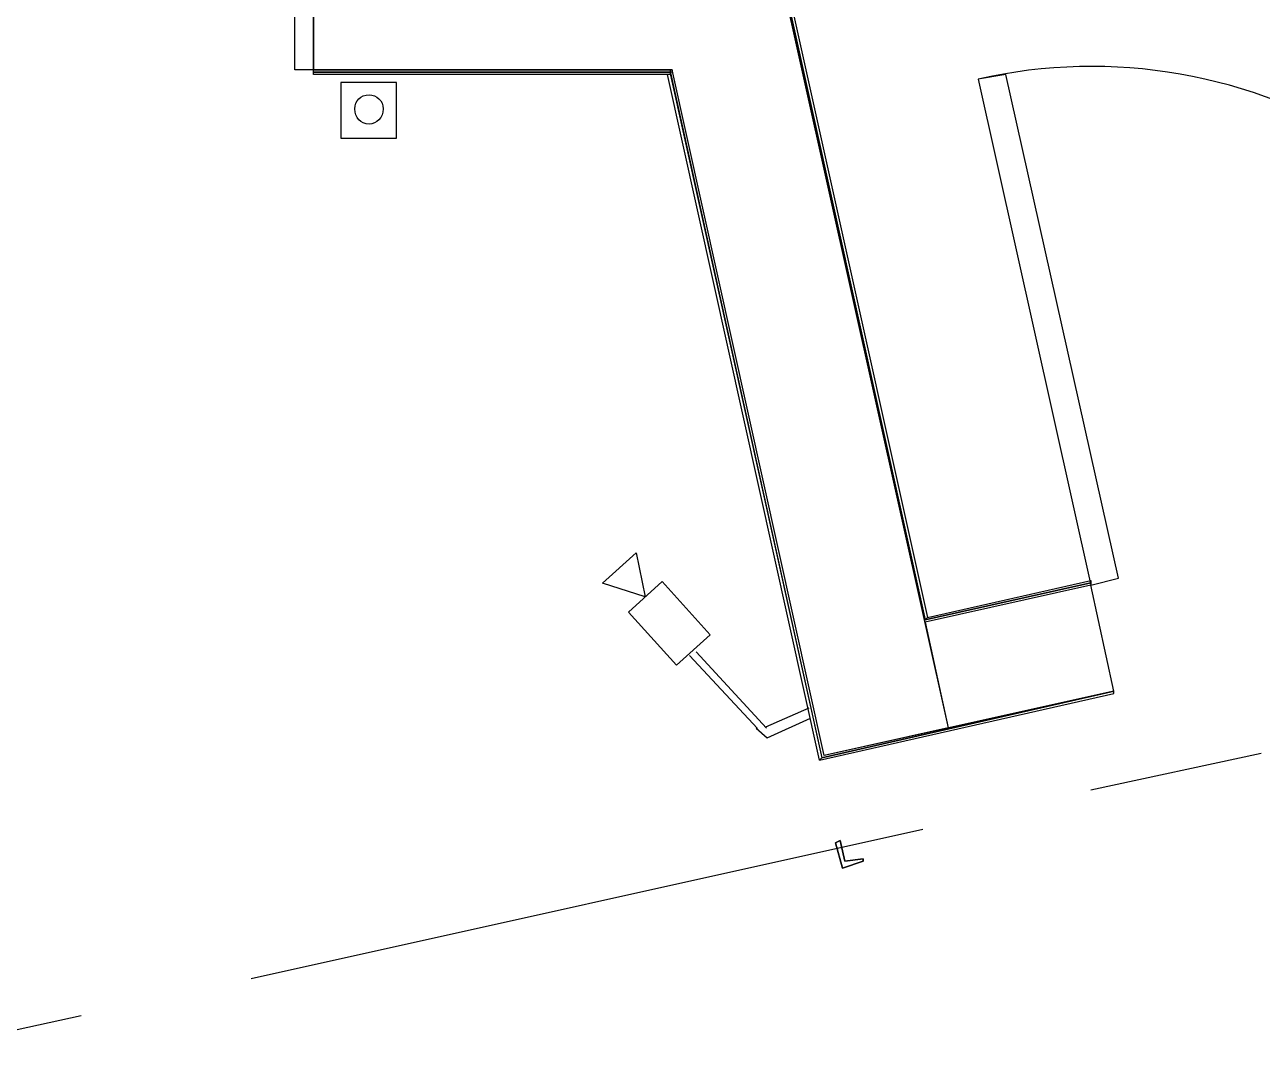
# Model space of a CAD drawing. Header units: inches. Extents: x -1841 to -80, y -100 to 1021.
# Drawn here: x -833.36 to -788.85, y 382.22 to 419.16 of the extents above; entities that cross this region are included whole.
import ezdxf

# ---------------------------------------------------------------- set-up
doc = ezdxf.new("R2010")
doc.units = ezdxf.units.IN
doc.header["$MEASUREMENT"] = 0
doc.layers.add('PDF_Geometry', color=7, linetype='Continuous', true_color=0x777777)

msp = doc.modelspace()

# ---------------------------------------------------------------- linework, layer by layer
at = {"color": 7, "lineweight": 25}
for p, q in [((-809.209, 396.61), (-806.676, 393.869)), ((-809.448, 396.483), (-807.005, 393.865)), ((-806.701, 393.924), (-805.144, 394.602)), ((-807.053, 393.874), (-806.651, 393.523)), ((-806.651, 393.523), (-805.094, 394.225))]:
    msp.add_line(p, q, dxfattribs=at)
at = {"layer": 'PDF_Geometry', "color": 7, "lineweight": 25}
for points in [[(-795.014, 399.011), (-794.021, 399.26), (-798.075, 417.376), (-799.068, 417.211), (-795.014, 399.011), (-800.97, 397.688), (-815.778, 464.116), (-828.932, 523.348), (-728.834, 545.601), (-728.006, 542.044), (-728.089, 541.961), (-728.172, 541.961), (-728.916, 545.436), (-828.766, 523.265), (-815.613, 464.116), (-800.888, 397.853), (-800.97, 397.771), (-815.695, 464.116), (-828.849, 523.265), (-815.695, 464.116), (-800.97, 397.771), (-800.888, 397.853), (-795.014, 399.177), (-795.014, 399.094)], [(-804.61, 392.89), (-810.07, 417.542), (-822.975, 417.542), (-822.975, 419.941), (-810.649, 419.941), (-819.335, 459.07), (-819.666, 459.07), (-832.075, 459.07), (-832.075, 463.951), (-820.742, 463.951), (-834.722, 526.74), (-829.924, 527.815), (-807.009, 532.944), (-806.017, 528.394), (-828.932, 523.348), (-815.778, 464.116), (-800.143, 393.882)], [(-822.975, 419.941), (-822.975, 417.542), (-823.637, 417.542), (-823.637, 419.941)], [(-819.988, 415.085), (-819.988, 417.086), (-821.99, 417.086), (-821.99, 415.085)], [(-811.369, 400.171), (-811.041, 398.593), (-812.578, 399.08)], [(-810.437, 399.139), (-811.646, 398.047), (-809.917, 396.134), (-808.709, 397.225)], [(-800.97, 397.688), (-800.143, 393.882), (-794.187, 395.206), (-795.014, 399.011)], [(-803.204, 389.167), (-803.866, 389.084), (-804.031, 389.829), (-804.197, 389.746), (-803.948, 388.836), (-803.204, 389.084), (-803.204, 389.167), (-803.204, 389.084), (-803.948, 388.836), (-804.197, 389.746), (-804.031, 389.829), (-803.866, 389.084)]]:
    msp.add_lwpolyline(points, close=True, dxfattribs=at)
for points in [[(-810.153, 417.376), (-822.975, 417.376), (-822.975, 417.459), (-822.975, 417.542), (-810.07, 417.542), (-810.07, 417.459), (-822.975, 417.459), (-810.153, 417.459), (-804.693, 392.807), (-804.776, 392.724), (-794.187, 395.123), (-794.187, 395.206), (-804.693, 392.807), (-794.187, 395.206), (-804.61, 392.89), (-810.07, 417.542)], [(-810.153, 417.542), (-804.693, 392.807), (-804.776, 392.724), (-810.236, 417.376)], [(-800.97, 397.771), (-795.014, 399.094), (-800.97, 397.771)], [(-794.187, 395.206), (-794.187, 395.206)], [(-795.014, 391.649), (-788.892, 392.972)], [(-825.209, 384.865), (-801.053, 390.243)], [(-837.37, 382.218), (-831.331, 383.542)]]:
    msp.add_lwpolyline(points, dxfattribs=at)
msp.add_arc((-794.992, 399.153), 18.512, 12.1996, 102.7198, dxfattribs=at)
for points in [[(-821.481, 416.136), (-821.481, 416.442), (-821.277, 416.645), (-820.972, 416.645)], [(-821.481, 416.136), (-821.481, 416.442), (-821.277, 416.645), (-820.972, 416.645)], [(-820.972, 416.645), (-820.7, 416.645), (-820.463, 416.442), (-820.463, 416.136)], [(-820.972, 416.645), (-820.7, 416.645), (-820.463, 416.442), (-820.463, 416.136)], [(-820.972, 415.594), (-821.277, 415.594), (-821.481, 415.831), (-821.481, 416.136)], [(-820.972, 415.594), (-821.277, 415.594), (-821.481, 415.831), (-821.481, 416.136)], [(-820.463, 416.136), (-820.463, 415.831), (-820.7, 415.594), (-820.972, 415.594)], [(-820.463, 416.136), (-820.463, 415.831), (-820.7, 415.594), (-820.972, 415.594)]]:
    msp.add_open_spline(points, degree=3, dxfattribs=at)

doc.saveas('drawing.dxf')
